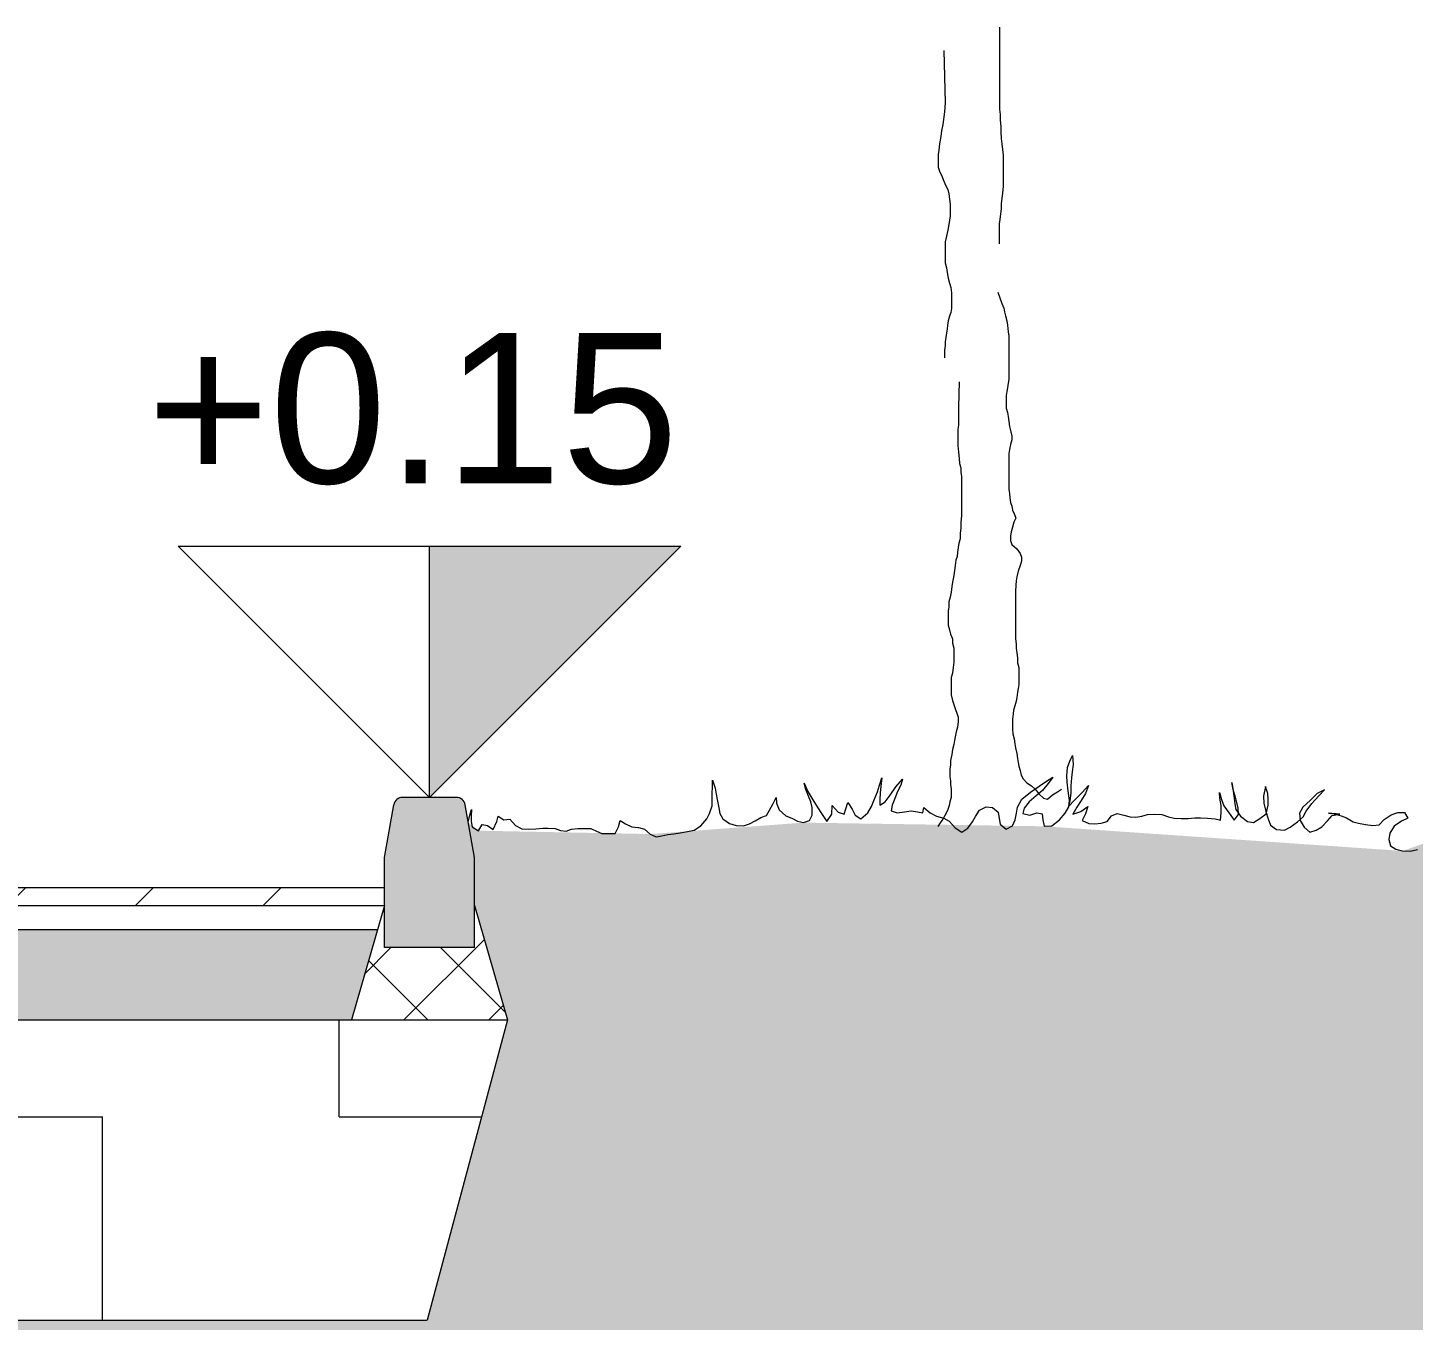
# Model space of a CAD drawing. Header units: millimetres. Extents: x -19 to 261, y -91 to 25.
# Drawn here: x 239.276 to 241.58, y -0.732 to 1.419 of the extents above; entities that cross this region are included whole.
import ezdxf

# ---------------------------------------------------------------- set-up
doc = ezdxf.new("R2010")
doc.units = ezdxf.units.MM
doc.layers.add('XR$3$STANDARD_1', color=7, linetype='Continuous', lineweight=18, true_color=0x000000)
doc.styles.add('ARIAL', font='arial.ttf')

msp = doc.modelspace()

# ---------------------------------------------------------------- hatches: boundary and pattern name
at = {"layer": 'XR$3$STANDARD_1', "lineweight": 5, "true_color": 0xadadad}
msp.add_hatch(color=253, dxfattribs=at).paths.add_polyline_path([(239.9442, 0.5561), (239.9442, 0.1381), (240.3621, 0.5561)], flags=0)
at = {"layer": 'XR$3$STANDARD_1', "lineweight": 18, "true_color": 0x0000ff}
h = msp.add_hatch(dxfattribs=at)
h.set_pattern_fill('TRATTEGGIO_8', color=5, scale=0.1, style=0, pattern_type=2)
h.set_pattern_definition([(135, (0, 0), (-0.21213203, -0.21213203), [0.2, -0.1]), (135, (-0.10607, -0.10607), (-0.21213203, -0.21213203), [0.2, -0.1])])
h.paths.add_polyline_path([(211.4323, -4.5429), (212.7195, -5.1681), (215.7633, -4.6212), (223.563, -4.9303), (226.4166, -4.4547), (232.8609, -5.073), (238.8771, -4.3596), (247.3085, -4.5429), (251.7716, -2.2422), (251.7716, -0.0119), (245.3448, -0.0119), (245.3448, -0.2619), (245.4948, -0.2619), (245.4948, -0.4619), (245.1448, -0.4619), (245.1414, 0.0864), (244.4298, 0.0858), (244.4298, -0.0419), (244.4847, -0.2319), (244.3427, -0.7619), (241.7768, -0.7619), (241.6348, -0.2319), (241.6897, -0.0419), (241.6897, 0.0381), (241.6931, 0.0952), (241.5625, 0.049), (240.9666, 0.09), (240.5659, 0.0961), (240.3113, 0.0771), (240.0255, 0.0827), (240.0085, 0.097), (240.0192, 0.0381), (240.0192, -0.0419), (240.074, -0.2319), (239.9401, -0.7319), (237.8319, -0.7319), (237.1232, -3.3766), (235.6012, -3.3766), (234.8925, -0.7319), (232.7983, -0.7319), (232.6643, -0.2319), (232.7192, -0.0419), (232.7192, 0.0381), (232.7287, 0.1035), (232.0732, 0.0844), (231.5165, 0.0522), (231.0081, 0.0444), (230.427, 0.0444), (229.9186, 0.0522), (229.6379, 0.0665), (229.4756, 0.0836), (229.4797, 0.0381), (229.4797, -0.0419), (229.5346, -0.2319), (229.4274, -0.6319), (226.8432, -0.6319), (226.5873, -1.1919), (226.4744, -1.439), (225.4041, -1.439), (223.4772, -1.439), (223.297, -3.8676), (220.2437, -3.8676), (220.0479, -2.484), (218.0279, -2.484), (216.9132, -1.1919), (211.247, -1.1919), (211.247, 0.1381), (210.0394, 0.1381), (210.0394, -2.7919), (210.5394, -2.7919), (210.6394, -3.5619), (204.284, -3.5619), (204.284, -5.0572)], flags=0)
at = {"layer": 'XR$3$STANDARD_1', "lineweight": 30, "true_color": 0xff9f7f}
msp.add_hatch(color=21, dxfattribs=at).paths.add_polyline_path([(239.8692, 0.0381), (239.8692, -0.1119), (240.0192, -0.1119), (240.0192, -0.0419), (240.0192, 0.0381), (240.0037, 0.1257), (240.0036, 0.1265), (240.0034, 0.1273), (240.0031, 0.128), (240.0029, 0.1287), (240.0026, 0.1294), (240.0022, 0.1301), (240.0018, 0.1308), (240.0014, 0.1315), (240.001, 0.1321), (240.0005, 0.1327), (240, 0.1333), (239.9994, 0.1338), (239.9989, 0.1344), (239.9983, 0.1349), (239.9977, 0.1353), (239.997, 0.1358), (239.9964, 0.1362), (239.9957, 0.1365), (239.995, 0.1369), (239.9943, 0.1372), (239.9935, 0.1374), (239.9928, 0.1376), (239.992, 0.1378), (239.9913, 0.138), (239.9905, 0.1381), (239.9897, 0.1381), (239.9889, 0.1381), (239.8994, 0.1381), (239.8986, 0.1381), (239.8978, 0.1381), (239.8971, 0.138), (239.8963, 0.1378), (239.8955, 0.1376), (239.8948, 0.1374), (239.8941, 0.1372), (239.8934, 0.1369), (239.8927, 0.1365), (239.892, 0.1362), (239.8913, 0.1358), (239.8907, 0.1353), (239.89, 0.1349), (239.8894, 0.1344), (239.8889, 0.1338), (239.8883, 0.1333), (239.8878, 0.1327), (239.8874, 0.1321), (239.8869, 0.1315), (239.8865, 0.1308), (239.8861, 0.1301), (239.8858, 0.1294), (239.8855, 0.1287), (239.8852, 0.128), (239.885, 0.1273), (239.8848, 0.1265), (239.8846, 0.1257)], flags=0)
at = {"layer": 'XR$3$STANDARD_1', "lineweight": 5, "true_color": 0x0000ff}
h = msp.add_hatch(dxfattribs=at)
h.set_pattern_fill('TRATTEGGIO_16', color=5, scale=0.1, style=0, pattern_type=2)
h.set_pattern_definition([(45, (0, 0), (-0.21213203, 0.21213203), []), (45, (-0.10607, 0.10607), (-0.21213203, 0.21213203), [])])
h.paths.add_polyline_path([(232.8692, -0.0119), (232.8692, -0.0419), (239.8692, -0.0419), (239.8692, -0.0119)], flags=0)
h = msp.add_hatch(dxfattribs=at)
h.set_pattern_fill('TRATTEGGIO_150', color=5, scale=0.1, style=0, pattern_type=2)
h.set_pattern_definition([(45, (0, 0), (-0.07071068, 0.07071068), []), (135, (0, 0), (-0.07071068, -0.07071068), [])])
h.paths.add_polyline_path([(240.0192, -0.1119), (239.8692, -0.1119), (239.8692, -0.0419), (239.8143, -0.2319), (240.074, -0.2319), (240.0192, -0.0419)], flags=0)
h = msp.add_hatch(dxfattribs=at)
h.set_pattern_fill('TRATTEGGIO_18', color=5, scale=0.1, style=0, pattern_type=2)
h.set_pattern_definition([(45, (0, 0), (-0.049497475, 0.049497475), [0.001, -0.001]), (45, (-0.02475, 0.02475), (-0.049497475, 0.049497475), [0.001, -0.001])])
h.paths.add_polyline_path([(232.8807, -0.0819), (232.924, -0.2319), (239.8143, -0.2319), (239.8576, -0.0819)], flags=0)
at = {"layer": 'XR$3$STANDARD_1', "lineweight": 18, "true_color": 0x000000}
h = msp.add_hatch(dxfattribs=at)
h.set_pattern_fill('RETINO', color=18, scale=0.39375, style=0, pattern_type=2)
h.set_pattern_definition([(0, (0.7875, 0.7875), (0.39375, 0.39375), [0.39375, -0.39375]), (90, (0.7875, 0.7875), (-0.39375, 0.39375), [0.39375, -0.39375])])
h.paths.add_polyline_path([(232.6643, -0.2319), (232.7983, -0.7319), (239.9401, -0.7319), (240.074, -0.2319)], flags=0)

# ---------------------------------------------------------------- linework, layer by layer
at = {"layer": 'XR$3$STANDARD_1', "color": 5, "lineweight": 5, "true_color": 0x0000ff}
for p, q in [((239.5262, 0.5561), (240.3621, 0.5561)), ((239.9442, 0.1381), (239.5262, 0.5561)), ((239.9442, 0.1381), (240.3621, 0.5561))]:
    msp.add_line(p, q, dxfattribs=at)
at = {"layer": 'XR$3$STANDARD_1', "color": 1, "lineweight": 5, "true_color": 0xff0000}
msp.add_line((239.9442, 0.1381), (239.9442, 0.5561), dxfattribs=at)
at = {"layer": 'XR$3$STANDARD_1', "color": 5, "lineweight": 18, "true_color": 0x0000ff}
for p, q in [((239.8692, 0.0381), (239.8846, 0.1257)), ((239.9889, 0.1381), (239.8994, 0.1381)), ((240.0192, 0.0381), (240.0037, 0.1257)), ((239.8692, -0.1119), (239.8692, 0.0381)), ((240.0192, -0.1119), (240.0192, 0.0381)), ((232.8692, -0.0119), (239.8692, -0.0119)), ((232.8692, -0.0419), (239.8692, -0.0419)), ((239.8692, -0.0419), (239.8143, -0.2319)), ((240.0192, -0.0419), (240.074, -0.2319)), ((232.8807, -0.0819), (239.8576, -0.0819)), ((240.0192, -0.1119), (239.8692, -0.1119)), ((232.6643, -0.2319), (240.074, -0.2319)), ((240.074, -0.2319), (239.9401, -0.7319)), ((232.7983, -0.7319), (239.9401, -0.7319))]:
    msp.add_line(p, q, dxfattribs=at)
at = {"layer": 'XR$3$STANDARD_1', "color": 5, "lineweight": 5, "true_color": 0x0000ff}
for points in [[(240.8921, 1.4196), (240.892, 1.4101), (240.892, 1.4027), (240.892, 1.3963), (240.892, 1.3868), (240.892, 1.3783), (240.892, 1.3709), (240.892, 1.3624), (240.892, 1.356), (240.892, 1.3486), (240.892, 1.3401), (240.892, 1.3327), (240.892, 1.3232), (240.892, 1.3136), (240.892, 1.3041), (240.892, 1.2946), (240.892, 1.2829), (240.893, 1.2744), (240.893, 1.2649), (240.8941, 1.2543), (240.8941, 1.2447), (240.8951, 1.2341), (240.8962, 1.2256), (240.8972, 1.2161), (240.8983, 1.2066), (240.8983, 1.1981), (240.8983, 1.1907), (240.8982, 1.1832), (240.8982, 1.1758), (240.8982, 1.1673), (240.8982, 1.161), (240.8982, 1.1546), (240.8972, 1.144), (240.8961, 1.1345), (240.895, 1.126), (240.895, 1.1175), (240.894, 1.1091), (240.8929, 1.0995), (240.8918, 1.0921), (240.8918, 1.0847), (240.8918, 1.0783), (240.8918, 1.072), (240.8918, 1.0656), (240.8918, 1.0592)], [(240.7998, 1.3805), (240.8019, 1.2936), (240.8008, 1.2787), (240.7976, 1.2575), (240.7955, 1.2469), (240.7944, 1.2374), (240.7923, 1.2257), (240.7912, 1.2151), (240.7901, 1.2077), (240.7901, 1.2003), (240.7901, 1.1939), (240.7901, 1.1865), (240.7922, 1.1801), (240.7965, 1.1706), (240.7997, 1.1632), (240.8028, 1.1558), (240.806, 1.1494), (240.8081, 1.142), (240.8092, 1.1335), (240.8102, 1.125), (240.8102, 1.1165), (240.8102, 1.1059), (240.8081, 1.0911), (240.806, 1.0816), (240.8038, 1.072), (240.8017, 1.0625), (240.8017, 1.054), (240.8017, 1.0455), (240.8017, 1.0381), (240.8017, 1.0275), (240.8038, 1.019), (240.8048, 1.0116), (240.807, 1.0021), (240.8091, 0.9936), (240.8112, 0.9862), (240.8122, 0.9777), (240.8122, 0.9713), (240.8122, 0.9649), (240.8122, 0.9575), (240.8122, 0.9512), (240.8112, 0.9448), (240.809, 0.9385), (240.8069, 0.931), (240.8058, 0.9236), (240.8048, 0.9173), (240.8037, 0.9109), (240.8026, 0.9035), (240.8016, 0.8961), (240.8016, 0.8897), (240.8005, 0.8823), (240.8005, 0.8759), (240.8005, 0.8696)], [(240.8896, 0.9787), (240.896, 0.9596), (240.8991, 0.9522), (240.9002, 0.9458), (240.9023, 0.9394), (240.9044, 0.931), (240.9055, 0.9235), (240.9065, 0.9129), (240.9076, 0.9055), (240.9076, 0.8949), (240.9076, 0.8864), (240.9076, 0.878), (240.9076, 0.8695), (240.9076, 0.8621), (240.9076, 0.8546), (240.9075, 0.8462), (240.9075, 0.8398), (240.9075, 0.8334), (240.9065, 0.8271), (240.9054, 0.8197), (240.9043, 0.8133), (240.9033, 0.8069), (240.9033, 0.7985), (240.9033, 0.7921), (240.9033, 0.7857), (240.9054, 0.7783), (240.9064, 0.772), (240.9075, 0.7635), (240.9085, 0.755), (240.9107, 0.7465), (240.9128, 0.7391), (240.9128, 0.7327), (240.9106, 0.7253), (240.9085, 0.7168), (240.9074, 0.7105), (240.9074, 0.7041), (240.9074, 0.6978), (240.9074, 0.6893), (240.9074, 0.6819), (240.9074, 0.6723), (240.9074, 0.666), (240.9074, 0.6585), (240.9074, 0.6511), (240.9085, 0.6437), (240.9095, 0.6363), (240.9106, 0.6289), (240.9127, 0.6225), (240.9137, 0.6161), (240.9169, 0.6087), (240.919, 0.6024), (240.9158, 0.596), (240.9137, 0.5875), (240.9116, 0.5801), (240.9105, 0.5727), (240.9105, 0.5653), (240.9126, 0.5589), (240.9211, 0.5515), (240.9264, 0.544), (240.9285, 0.5377), (240.9285, 0.5313), (240.9264, 0.5239), (240.9232, 0.5144), (240.9211, 0.5048), (240.92, 0.4985), (240.919, 0.4911), (240.9189, 0.4805), (240.9189, 0.473), (240.9189, 0.4656), (240.9189, 0.4571), (240.9189, 0.4487), (240.9189, 0.4423), (240.9189, 0.4359), (240.9189, 0.4296), (240.9189, 0.4222), (240.9189, 0.4158), (240.9189, 0.4084), (240.9189, 0.402), (240.9199, 0.3935), (240.9199, 0.3861), (240.921, 0.3787), (240.922, 0.3702), (240.922, 0.3617), (240.9242, 0.3543), (240.9242, 0.3479), (240.9241, 0.3395), (240.9241, 0.332), (240.9241, 0.3257), (240.9231, 0.3193), (240.922, 0.313), (240.9209, 0.3045), (240.9199, 0.2981), (240.9177, 0.2907), (240.9156, 0.2833), (240.9146, 0.2769), (240.9135, 0.2685), (240.9135, 0.26), (240.9135, 0.2515), (240.9145, 0.2441), (240.9167, 0.2356), (240.9177, 0.2271), (240.9188, 0.2208), (240.9209, 0.2112), (240.9219, 0.2027), (240.923, 0.1964), (240.924, 0.19), (240.9262, 0.1826), (240.9283, 0.1752), (240.9314, 0.1688), (240.9378, 0.1624), (240.9452, 0.1571), (240.9516, 0.1518), (240.9579, 0.1433), (240.9653, 0.137), (240.9717, 0.1349), (240.9802, 0.1423), (240.9887, 0.1476), (240.995, 0.1518)], [(240.8249, 0.8293), (240.8238, 0.7879), (240.8238, 0.7816), (240.8238, 0.7741), (240.8237, 0.7667), (240.8237, 0.7572), (240.8227, 0.7508), (240.8227, 0.7413), (240.8227, 0.7328), (240.8227, 0.7233), (240.8237, 0.7127), (240.8248, 0.7021), (240.8258, 0.6936), (240.8279, 0.6862), (240.8279, 0.6787), (240.829, 0.6724), (240.829, 0.666), (240.829, 0.6597), (240.829, 0.6522), (240.829, 0.6438), (240.829, 0.6342), (240.8289, 0.6247), (240.8289, 0.6162), (240.8289, 0.6067), (240.8279, 0.5961), (240.8279, 0.5865), (240.8268, 0.577), (240.8268, 0.5685), (240.8247, 0.5611), (240.8236, 0.5537), (240.8225, 0.5462), (240.8215, 0.5388), (240.8193, 0.5325), (240.8183, 0.524), (240.8172, 0.5155), (240.8161, 0.507), (240.814, 0.4964), (240.813, 0.489), (240.8119, 0.4795), (240.8098, 0.471), (240.8076, 0.4636), (240.8076, 0.4551), (240.8066, 0.4477), (240.8066, 0.4413), (240.8066, 0.4328), (240.8065, 0.4244), (240.8087, 0.4169), (240.8108, 0.4095), (240.8139, 0.4021), (240.8139, 0.3947), (240.8161, 0.3862), (240.8161, 0.3798), (240.816, 0.3713), (240.816, 0.3629), (240.815, 0.3544), (240.8139, 0.3448), (240.8118, 0.3374), (240.8118, 0.33), (240.8118, 0.3215), (240.8118, 0.3152), (240.8118, 0.3088), (240.8139, 0.2993), (240.816, 0.2929), (240.8192, 0.2844), (240.8213, 0.2781), (240.8234, 0.2717), (240.8234, 0.2643), (240.8223, 0.2547), (240.8202, 0.2473), (240.8181, 0.2388), (240.817, 0.2325), (240.8159, 0.2261), (240.8138, 0.2176), (240.8128, 0.2092), (240.8106, 0.1996), (240.8106, 0.1922), (240.8096, 0.1848), (240.8095, 0.1784), (240.8095, 0.1721), (240.8106, 0.1657), (240.8106, 0.1594), (240.8117, 0.1519), (240.8116, 0.1456), (240.8116, 0.1382), (240.8095, 0.1307), (240.8085, 0.1244), (240.8063, 0.118), (240.8031, 0.1106), (240.7978, 0.1021), (240.7936, 0.0958), (240.7893, 0.0894)], [(240.0085, 0.097), (240.0114, 0.1084), (240.0143, 0.118), (240.0137, 0.1072), (240.0136, 0.0981), (240.0153, 0.089), (240.0255, 0.0827), (240.0318, 0.0929), (240.0409, 0.0912), (240.05, 0.0849), (240.0563, 0.0979), (240.0586, 0.107), (240.0677, 0.1007), (240.078, 0.1019), (240.0871, 0.0916), (240.0979, 0.0858), (240.1092, 0.0852), (240.1212, 0.0858), (240.1326, 0.0868), (240.1417, 0.0868), (240.1531, 0.0862), (240.1622, 0.0828), (240.1713, 0.0821), (240.1804, 0.085), (240.1906, 0.0866), (240.202, 0.0866), (240.2123, 0.0866), (240.2219, 0.082), (240.231, 0.0779), (240.243, 0.0779), (240.2527, 0.0779), (240.2584, 0.0892), (240.2613, 0.0995), (240.2704, 0.0943), (240.2806, 0.0891), (240.292, 0.088), (240.3017, 0.0851), (240.3113, 0.0771), (240.321, 0.0725), (240.3307, 0.0742), (240.3403, 0.0764), (240.3506, 0.0775), (240.3608, 0.0792), (240.3734, 0.0814), (240.3842, 0.0836), (240.3956, 0.091), (240.4053, 0.1023), (240.4099, 0.1114), (240.414, 0.124), (240.414, 0.1348), (240.414, 0.145), (240.4146, 0.1553), (240.4147, 0.1666), (240.4192, 0.1535), (240.4209, 0.1433), (240.4231, 0.1319), (240.4253, 0.1205), (240.427, 0.1114), (240.4321, 0.1023), (240.4429, 0.0948), (240.4543, 0.0914), (240.4662, 0.0907), (240.4765, 0.0941), (240.4856, 0.0992), (240.4953, 0.1049), (240.5044, 0.1077), (240.5096, 0.1168), (240.5159, 0.1281), (240.5205, 0.1378), (240.521, 0.1287), (240.5255, 0.1173), (240.5369, 0.1076), (240.5465, 0.1035), (240.5562, 0.0984), (240.5659, 0.0961), (240.5761, 0.0994), (240.5807, 0.1085), (240.5807, 0.1211), (240.5785, 0.1307), (240.5746, 0.1404), (240.57, 0.1513), (240.5672, 0.1615), (240.5734, 0.1478), (240.5819, 0.1341), (240.5887, 0.1222), (240.5972, 0.1096), (240.6051, 0.0982), (240.6132, 0.1101), (240.6138, 0.1244), (240.624, 0.1135), (240.6337, 0.11), (240.6365, 0.1191), (240.64, 0.1294), (240.6473, 0.1185), (240.6519, 0.1083), (240.6615, 0.1025), (240.6729, 0.1122), (240.6792, 0.123), (240.6838, 0.1338), (240.689, 0.1474), (240.6925, 0.1582), (240.6965, 0.1707), (240.6947, 0.1565), (240.6936, 0.1457), (240.6929, 0.1343), (240.6929, 0.1252), (240.702, 0.1309), (240.7101, 0.1416), (240.7198, 0.1558), (240.7306, 0.1683), (240.7278, 0.1587), (240.7226, 0.1479), (240.718, 0.1365), (240.7134, 0.1251), (240.7122, 0.116), (240.7219, 0.1126), (240.7339, 0.1142), (240.7453, 0.1159), (240.7555, 0.1142), (240.7646, 0.1124), (240.7663, 0.1215), (240.7766, 0.1124), (240.7874, 0.1066), (240.7993, 0.1037), (240.8084, 0.0986), (240.8186, 0.0877), (240.8294, 0.0803), (240.8397, 0.0871), (240.8471, 0.0973), (240.8523, 0.1064), (240.8591, 0.1166), (240.87, 0.1223), (240.8802, 0.1211), (240.8899, 0.1137), (240.8915, 0.1028), (240.8932, 0.0937), (240.9034, 0.0851), (240.9137, 0.0908), (240.9183, 0.101), (240.9206, 0.1118), (240.9223, 0.1221), (240.9292, 0.1351), (240.9435, 0.147), (240.9583, 0.1567), (240.9703, 0.1652), (240.9806, 0.172), (240.9731, 0.1612), (240.9634, 0.1498), (240.9531, 0.1407), (240.9412, 0.1305), (240.9331, 0.1203), (240.9308, 0.1112), (240.9428, 0.1083), (240.9542, 0.1123), (240.9633, 0.1105), (240.9644, 0.1009), (240.9666, 0.09), (240.9791, 0.0906), (240.9917, 0.1008), (241.0014, 0.1121), (241.0072, 0.1223), (241.0083, 0.1331), (241.0061, 0.1491), (241.0045, 0.1633), (241.0039, 0.1741), (241.0051, 0.1878), (241.0092, 0.1986), (241.0137, 0.2077), (241.0148, 0.1929), (241.0131, 0.1809), (241.0119, 0.1707), (241.0107, 0.1576), (241.0107, 0.1451), (241.0089, 0.1326), (241.0066, 0.1229), (241.0169, 0.1337), (241.0295, 0.1462), (241.0403, 0.1581), (241.0351, 0.1444), (241.0277, 0.1331), (241.0208, 0.1217), (241.0139, 0.1104), (241.0271, 0.1149), (241.039, 0.1228), (241.035, 0.1108), (241.0298, 0.0995), (241.0406, 0.0949), (241.0509, 0.0943), (241.0611, 0.0954), (241.0714, 0.0982), (241.0783, 0.1073), (241.088, 0.1112), (241.0988, 0.1083), (241.1096, 0.106), (241.1187, 0.1054), (241.1289, 0.1071), (241.1381, 0.1099), (241.15, 0.1104), (241.162, 0.1098), (241.1733, 0.1058), (241.1824, 0.1035), (241.1944, 0.1029), (241.2058, 0.1028), (241.2172, 0.1039), (241.2263, 0.1039), (241.2382, 0.1033), (241.2507, 0.1026), (241.2598, 0.1003), (241.2605, 0.1123), (241.2605, 0.1248), (241.2583, 0.1368), (241.2577, 0.1465), (241.2611, 0.1345), (241.2651, 0.1242), (241.2741, 0.1117), (241.2826, 0.1002), (241.2895, 0.1099), (241.289, 0.1207), (241.2845, 0.1378), (241.2805, 0.1515), (241.2783, 0.1629), (241.28, 0.1526), (241.2816, 0.1407), (241.2833, 0.1276), (241.285, 0.1179), (241.2929, 0.107), (241.3048, 0.0979), (241.3145, 0.0961), (241.3253, 0.1029), (241.3356, 0.1109), (241.3391, 0.1251), (241.3391, 0.1353), (241.3386, 0.1444), (241.3346, 0.1564), (241.3312, 0.1399), (241.3317, 0.1285), (241.3351, 0.1149), (241.339, 0.1023), (241.3429, 0.0921), (241.3526, 0.0846), (241.3662, 0.0834), (241.3754, 0.0885), (241.3879, 0.0976), (241.3971, 0.1055), (241.4022, 0.1152), (241.4114, 0.1277), (241.4234, 0.1407), (241.4325, 0.1509), (241.4206, 0.1447), (241.4091, 0.1334), (241.3966, 0.122), (241.3908, 0.1118), (241.3919, 0.0998), (241.3987, 0.0884), (241.4084, 0.0804), (241.4186, 0.0838), (241.4283, 0.0889), (241.4375, 0.0991), (241.4455, 0.1082), (241.458, 0.1104), (241.4392, 0.1121), (241.4489, 0.1109), (241.4603, 0.1075), (241.4694, 0.104), (241.4801, 0.0977), (241.4892, 0.0954), (241.5006, 0.0931), (241.5131, 0.0913), (241.5234, 0.0924), (241.532, 0.1015), (241.5434, 0.1089), (241.5548, 0.1128), (241.5656, 0.1128), (241.5713, 0.1036), (241.5604, 0.0985), (241.5484, 0.0901), (241.541, 0.0787), (241.5398, 0.0679), (241.5421, 0.0576), (241.5511, 0.0519), (241.5625, 0.049), (241.575, 0.0484), (241.587, 0.0512)]]:
    msp.add_lwpolyline(points, dxfattribs=at)
at = {"layer": 'XR$3$STANDARD_1', "color": 5, "lineweight": 18, "true_color": 0x0000ff}
for centre, start, end in [((239.8994, 0.1231), 90, 170), ((239.9889, 0.1231), 10, 90)]:
    msp.add_arc(centre, 0.015, start, end, dxfattribs=at)

# ---------------------------------------------------------------- texts
at = {"layer": 'XR$3$STANDARD_1', "color": 5, "lineweight": 5, "true_color": 0x0000ff, "insert": (239.9163, 0.6573), "char_height": 0.25, "width": 2.195652, "attachment_point": 8, "style": 'ARIAL'}
msp.add_mtext('+0.15', dxfattribs=at)

doc.saveas('drawing.dxf')
